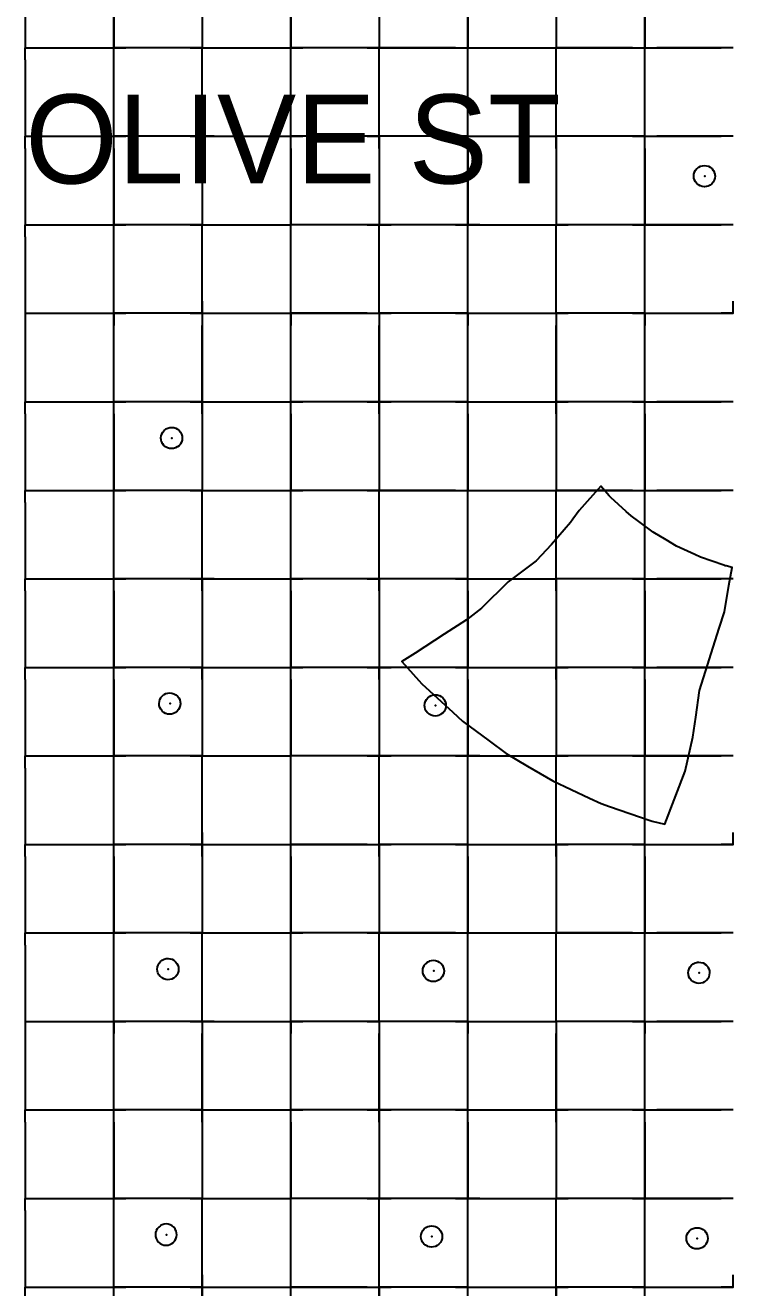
# Model space of a CAD drawing. Header units: metres. Extents: x 0 to 438, y -24 to 612.
# Drawn here: x 0 to 72, y 188.9 to 317.3 of the extents above; entities that cross this region are included whole.
import ezdxf

# ---------------------------------------------------------------- set-up
doc = ezdxf.new("R2010")
doc.units = ezdxf.units.M
for name, color, linetype in [('LAYER_01_CUT', 7, 'Continuous'), ('LAYER_04_GRID', 7, 'Continuous'), ('LAYER_05_LABELS', 7, 'Continuous')]:
    doc.layers.add(name, color=color, linetype=linetype)

msp = doc.modelspace()

# ---------------------------------------------------------------- linework, layer by layer
at = {"layer": 'LAYER_01_CUT'}
for points in [[(18, 334.23), (18, 333), (18, 325.23), (18, 324), (18, 316.23), (18, 315), (19.23, 315), (27, 315), (27, 316.23), (27, 324), (27, 325.23), (27, 333), (27, 334.23)], [(36, 325.23), (36, 324), (36, 316.23), (36, 315), (37.23, 315), (45, 315), (45, 316.23), (45, 324), (45, 325.23), (45, 333), (45, 334.23)], [(54, 325.23), (54, 324), (54, 316.23), (54, 315), (55.23, 315), (63, 315), (63, 316.23), (63, 324), (63, 325.23), (63, 333), (63, 334.23)], [(9, 181.23), (9, 189), (9, 190.23), (9, 198), (9, 199.23), (9, 207), (9, 208.23), (9, 216), (9, 217.23), (9, 225), (9, 226.23), (9, 234), (9, 235.23), (9, 243), (9, 244.23), (9, 252), (9, 253.23), (9, 261), (9, 262.23), (9, 270), (9, 271.23), (9, 279), (9, 280.23), (9, 288), (9, 289.23), (9, 297), (9, 298.23), (9, 306), (9, 307.23), (9, 315), (9, 316.23), (9, 324)], [(0, 322.77), (0, 315), (1.23, 315)], [(9, 322.77), (9, 315)], [(18, 322.77), (18, 315)], [(27, 322.77), (27, 315)], [(36, 322.77), (36, 315)], [(45, 322.77), (45, 315)], [(54, 322.77), (54, 315)], [(63, 322.77), (63, 315)], [(0, 313.77), (0, 315)], [(0, 315), (7.77, 315)], [(1.23, 315), (9, 315)], [(7.77, 315), (9, 315)], [(16.77, 315), (9, 315)], [(9, 313.77), (9, 315)], [(9, 315), (10.23, 315)], [(18, 315), (10.23, 315)], [(16.77, 315), (18, 315)], [(18, 307.23), (18, 315)], [(18, 313.77), (18, 315)], [(18, 315), (25.77, 315)], [(25.77, 315), (27, 315)], [(34.77, 315), (27, 315)], [(27, 307.23), (27, 315)], [(27, 313.77), (27, 315)], [(27, 315), (28.23, 315)], [(36, 315), (28.23, 315)], [(34.77, 315), (36, 315)], [(43.77, 315), (36, 315)], [(36, 307.23), (36, 315)], [(36, 313.77), (36, 315)], [(43.77, 315), (45, 315)], [(45, 307.23), (45, 315)], [(45, 313.77), (45, 315)], [(45, 315), (46.23, 315)], [(45, 315), (52.77, 315)], [(46.23, 315), (54, 315)], [(52.77, 315), (54, 315)], [(61.77, 315), (54, 315)], [(54, 307.23), (54, 315)], [(54, 313.77), (54, 315)], [(61.77, 315), (63, 315)], [(63, 307.23), (63, 315)], [(63, 313.77), (63, 315)], [(63, 315), (64.23, 315)], [(63, 315), (70.77, 315)], [(72, 315), (64.23, 315)], [(72, 315), (70.77, 315)], [(0, 313.77), (0, 306), (1.23, 306)], [(9, 306), (9, 313.77)], [(18, 306), (18, 313.77)], [(27, 306), (27, 313.77)], [(36, 306), (36, 313.77)], [(45, 306), (45, 313.77)], [(54, 306), (54, 313.77)], [(63, 306), (63, 313.77)], [(19.23, 306), (18, 306), (18, 307.23)], [(28.23, 297), (27, 297), (27, 298.23), (27, 306), (27, 307.23)], [(37.23, 306), (36, 306), (36, 307.23)], [(46.23, 297), (45, 297), (45, 298.23), (45, 306), (45, 307.23)], [(55.23, 306), (54, 306), (54, 307.23)], [(64.23, 297), (63, 297), (63, 298.23), (63, 306), (63, 307.23)], [(0, 304.77), (0, 306)], [(0, 306), (7.77, 306)], [(1.23, 306), (9, 306)], [(7.77, 306), (9, 306)], [(16.77, 306), (9, 306)], [(9, 304.77), (9, 306)], [(9, 306), (10.23, 306)], [(18, 306), (10.23, 306)], [(16.77, 306), (18, 306)], [(18, 304.77), (18, 306)], [(18, 306), (18, 298.23)], [(18, 306), (25.77, 306)], [(19.23, 306), (27, 306)], [(25.77, 306), (27, 306)], [(34.77, 306), (27, 306)], [(27, 304.77), (27, 306)], [(27, 306), (28.23, 306)], [(36, 306), (28.23, 306)], [(34.77, 306), (36, 306)], [(43.77, 306), (36, 306)], [(36, 304.77), (36, 306)], [(36, 306), (36, 298.23)], [(45, 306), (37.23, 306)], [(43.77, 306), (45, 306)], [(45, 304.77), (45, 306)], [(45, 306), (46.23, 306)], [(45, 306), (52.77, 306)], [(46.23, 306), (54, 306)], [(52.77, 306), (54, 306)], [(61.77, 306), (54, 306)], [(54, 304.77), (54, 306)], [(54, 306), (54, 298.23)], [(63, 306), (55.23, 306)], [(61.77, 306), (63, 306)], [(63, 304.77), (63, 306)], [(63, 306), (64.23, 306)], [(63, 306), (70.77, 306)], [(72, 306), (64.23, 306)], [(72, 306), (70.77, 306)], [(0, 304.77), (0, 297), (1.23, 297)], [(9, 304.77), (9, 297)], [(18, 304.77), (18, 297)], [(27, 304.77), (27, 297)], [(36, 304.77), (36, 297)], [(45, 304.77), (45, 297)], [(54, 304.77), (54, 297)], [(63, 304.77), (63, 297)], [(69.99, 302.53), (70.08, 302.34), (70.08, 302.33), (70.13, 302.14), (70.14, 302.13), (70.15, 301.95), (70.15, 301.94), (70.13, 301.74), (70.13, 301.73), (70.07, 301.54), (70.07, 301.53), (69.97, 301.34), (69.96, 301.34), (69.83, 301.17), (69.82, 301.17), (69.66, 301.04), (69.65, 301.03), (69.46, 300.94), (69.46, 300.94), (69.27, 300.88), (69.26, 300.88), (69.07, 300.86), (69.06, 300.86), (68.86, 300.88), (68.86, 300.89), (68.66, 300.95), (68.65, 300.95), (68.47, 301.05), (68.46, 301.05), (68.3, 301.19), (68.29, 301.19), (68.16, 301.36), (68.15, 301.37), (68.06, 301.55), (68.06, 301.56), (68.01, 301.75), (68, 301.76), (67.99, 301.95), (67.99, 301.95), (68.01, 302.15), (68.01, 302.16), (68.07, 302.36), (68.07, 302.37), (68.17, 302.55), (68.18, 302.56), (68.31, 302.72), (68.32, 302.73), (68.48, 302.86), (68.49, 302.86), (68.68, 302.96), (68.68, 302.96), (68.87, 303.01), (68.88, 303.01), (69.07, 303.03), (69.08, 303.03), (69.28, 303.01), (69.28, 303.01), (69.48, 302.95), (69.49, 302.95), (69.67, 302.85), (69.68, 302.84), (69.84, 302.71), (69.85, 302.7), (69.98, 302.53), (69.99, 302.53)], [(18, 298.23), (18, 297), (19.23, 297)], [(36, 298.23), (36, 297), (37.23, 297)], [(54, 298.23), (54, 297), (55.23, 297)], [(0, 295.77), (0, 297)], [(0, 297), (7.77, 297)], [(1.23, 297), (9, 297)], [(7.77, 297), (9, 297)], [(16.77, 297), (9, 297)], [(9, 295.77), (9, 297)], [(9, 297), (10.23, 297)], [(18, 297), (10.23, 297)], [(16.77, 297), (18, 297)], [(18, 289.23), (18, 297)], [(18, 295.77), (18, 297)], [(18, 297), (25.77, 297)], [(19.23, 297), (27, 297)], [(25.77, 297), (27, 297)], [(34.77, 297), (27, 297)], [(27, 289.23), (27, 297)], [(27, 295.77), (27, 297)], [(36, 297), (28.23, 297)], [(34.77, 297), (36, 297)], [(43.77, 297), (36, 297)], [(36, 289.23), (36, 297)], [(36, 295.77), (36, 297)], [(45, 297), (37.23, 297)], [(43.77, 297), (45, 297)], [(45, 289.23), (45, 297)], [(45, 295.77), (45, 297)], [(45, 297), (52.77, 297)], [(46.23, 297), (54, 297)], [(52.77, 297), (54, 297)], [(61.77, 297), (54, 297)], [(54, 289.23), (54, 297)], [(54, 295.77), (54, 297)], [(63, 297), (55.23, 297)], [(61.77, 297), (63, 297)], [(63, 289.23), (63, 297)], [(63, 295.77), (63, 297)], [(63, 297), (70.77, 297)], [(72, 297), (64.23, 297)], [(72, 297), (70.77, 297)], [(0, 295.77), (0, 288), (0, 286.77), (0, 279), (1.23, 279)], [(9, 288), (9, 295.77)], [(18, 288), (18, 295.77)], [(27, 288), (27, 295.77)], [(36, 288), (36, 295.77)], [(45, 288), (45, 295.77)], [(54, 288), (54, 295.77)], [(63, 288), (63, 295.77)], [(18, 289.23), (18, 288), (18, 280.23), (18, 279), (18, 271.23), (18, 270), (19.23, 270), (27, 270), (27, 271.23), (27, 279), (27, 280.23), (27, 288), (27, 289.23)], [(28.23, 288), (36, 288), (36, 289.23)], [(36, 280.23), (36, 279), (36, 271.23), (36, 270), (37.23, 270), (45, 270), (45, 271.23), (45, 279), (45, 280.23), (45, 288), (45, 289.23)], [(46.23, 288), (54, 288), (54, 289.23)], [(54, 280.23), (54, 279), (54, 271.23), (54, 270), (55.23, 270), (63, 270), (63, 271.23), (63, 279), (63, 280.23), (63, 288), (63, 289.23)], [(64.23, 288), (72, 288), (72, 289.23)], [(0, 288), (1.23, 288)], [(0, 288), (7.77, 288)], [(1.23, 288), (9, 288)], [(7.77, 288), (9, 288)], [(16.77, 288), (9, 288)], [(9, 288), (9, 286.77)], [(9, 288), (10.23, 288)], [(18, 288), (10.23, 288)], [(16.77, 288), (18, 288)], [(18, 288), (18, 286.77)], [(18, 288), (19.23, 288)], [(18, 288), (25.77, 288)], [(19.23, 288), (27, 288)], [(25.77, 288), (27, 288)], [(34.77, 288), (27, 288)], [(27, 288), (27, 286.77)], [(27, 288), (28.23, 288)], [(34.77, 288), (36, 288)], [(43.77, 288), (36, 288)], [(36, 288), (36, 280.23)], [(36, 288), (36, 286.77)], [(36, 288), (37.23, 288)], [(45, 288), (37.23, 288)], [(43.77, 288), (45, 288)], [(45, 288), (45, 286.77)], [(45, 288), (46.23, 288)], [(45, 288), (52.77, 288)], [(52.77, 288), (54, 288)], [(61.77, 288), (54, 288)], [(54, 288), (54, 280.23)], [(54, 288), (54, 286.77)], [(54, 288), (55.23, 288)], [(63, 288), (55.23, 288)], [(61.77, 288), (63, 288)], [(63, 288), (63, 286.77)], [(63, 288), (64.23, 288)], [(63, 288), (70.77, 288)], [(72, 288), (70.77, 288)], [(9, 279), (9, 286.77)], [(18, 279), (18, 286.77)], [(27, 279), (27, 286.77)], [(36, 279), (36, 286.77)], [(45, 279), (45, 286.77)], [(54, 279), (54, 286.77)], [(63, 279), (63, 286.77)], [(0, 277.77), (0, 279)], [(0, 279), (7.77, 279)], [(1.23, 279), (9, 279)], [(7.77, 279), (9, 279)], [(16.77, 279), (9, 279)], [(9, 277.77), (9, 279)], [(9, 279), (10.23, 279)], [(18, 279), (10.23, 279)], [(16.77, 279), (18, 279)], [(18, 277.77), (18, 279)], [(18, 279), (19.23, 279)], [(18, 279), (25.77, 279)], [(19.23, 279), (27, 279)], [(25.77, 279), (27, 279)], [(34.77, 279), (27, 279)], [(27, 277.77), (27, 279)], [(27, 279), (28.23, 279)], [(36, 279), (28.23, 279)], [(34.77, 279), (36, 279)], [(43.77, 279), (36, 279)], [(36, 277.77), (36, 279)], [(36, 279), (37.23, 279)], [(45, 279), (37.23, 279)], [(43.77, 279), (45, 279)], [(45, 277.77), (45, 279)], [(45, 279), (46.23, 279)], [(45, 279), (52.77, 279)], [(46.23, 279), (54, 279)], [(52.77, 279), (54, 279)], [(61.77, 279), (54, 279)], [(54, 277.77), (54, 279)], [(54, 279), (55.23, 279)], [(63, 279), (55.23, 279)], [(61.77, 279), (63, 279)], [(63, 277.77), (63, 279)], [(63, 279), (64.23, 279)], [(63, 279), (70.77, 279)], [(72, 279), (64.23, 279)], [(72, 279), (70.77, 279)], [(0, 277.77), (0, 270), (1.23, 270)], [(9, 277.77), (9, 270)], [(18, 277.77), (18, 270)], [(27, 277.77), (27, 270)], [(36, 277.77), (36, 270)], [(45, 277.77), (45, 270)], [(54, 277.77), (54, 270)], [(63, 277.77), (63, 270)], [(15.8, 275.9), (15.89, 275.72), (15.9, 275.71), (15.95, 275.52), (15.95, 275.51), (15.97, 275.32), (15.97, 275.31), (15.95, 275.11), (15.95, 275.11), (15.89, 274.91), (15.88, 274.9), (15.78, 274.72), (15.78, 274.71), (15.64, 274.55), (15.64, 274.54), (15.47, 274.41), (15.46, 274.41), (15.28, 274.31), (15.27, 274.31), (15.08, 274.26), (15.07, 274.25), (14.89, 274.24), (14.88, 274.24), (14.68, 274.26), (14.67, 274.26), (14.47, 274.32), (14.47, 274.32), (14.28, 274.42), (14.27, 274.43), (14.11, 274.56), (14.11, 274.57), (13.98, 274.73), (13.97, 274.74), (13.88, 274.93), (13.87, 274.93), (13.82, 275.13), (13.82, 275.13), (13.8, 275.32), (13.8, 275.33), (13.82, 275.53), (13.82, 275.54), (13.88, 275.73), (13.89, 275.74), (13.99, 275.92), (13.99, 275.93), (14.13, 276.09), (14.13, 276.1), (14.3, 276.23), (14.31, 276.24), (14.49, 276.33), (14.5, 276.33), (14.69, 276.39), (14.7, 276.39), (14.88, 276.4), (14.89, 276.4), (15.09, 276.38), (15.1, 276.38), (15.3, 276.32), (15.3, 276.32), (15.49, 276.22), (15.5, 276.22), (15.66, 276.08), (15.66, 276.07), (15.79, 275.91), (15.8, 275.9)], [(0, 268.77), (0, 270)], [(0, 270), (7.77, 270)], [(1.23, 270), (9, 270)], [(7.77, 270), (9, 270)], [(16.77, 270), (9, 270)], [(9, 268.77), (9, 270)], [(9, 270), (10.23, 270)], [(18, 270), (10.23, 270)], [(16.77, 270), (18, 270)], [(18, 262.23), (18, 270)], [(18, 268.77), (18, 270)], [(18, 270), (25.77, 270)], [(25.77, 270), (27, 270)], [(34.77, 270), (27, 270)], [(27, 262.23), (27, 270)], [(27, 268.77), (27, 270)], [(27, 270), (28.23, 270)], [(36, 270), (28.23, 270)], [(34.77, 270), (36, 270)], [(43.77, 270), (36, 270)], [(36, 262.23), (36, 270)], [(36, 268.77), (36, 270)], [(47.17, 244.54), (48.92, 243.25), (51.09, 241.96), (53.65, 240.45), (57.4, 238.71), (58.56, 238.17), (59.42, 237.87), (63.57, 236.43), (63.75, 236.38), (65.04, 236.07), (67.12, 241.45), (67.88, 244.9), (68.21, 246.93), (68.58, 249.66), (70.57, 255.99), (71.1, 257.65), (71.55, 260.32), (71.91, 262.16), (71.27, 262.31), (71.17, 262.34), (71.05, 262.38), (68.67, 263.21), (68.09, 263.48), (66.22, 264.34), (65.18, 264.96), (63.85, 265.74), (62.39, 266.83), (61.62, 267.4), (61.13, 267.85), (59.56, 269.28), (59.4, 269.46), (58.54, 270.42), (56.35, 267.96), (55.69, 267.07), (55.44, 266.74), (53.53, 264.49), (51.97, 262.83), (49.11, 260.7), (46.39, 258.02), (44.88, 256.85), (42.62, 255.37), (39.67, 253.44), (38.3, 252.61), (40.02, 250.67), (40.34, 250.32), (43.47, 247.45), (44.46, 246.55), (47.17, 244.54)], [(43.77, 270), (45, 270)], [(45, 262.23), (45, 270)], [(45, 268.77), (45, 270)], [(45, 270), (46.23, 270)], [(45, 270), (52.77, 270)], [(46.23, 270), (54, 270)], [(52.77, 270), (54, 270)], [(61.77, 270), (54, 270)], [(54, 262.23), (54, 270)], [(54, 268.77), (54, 270)], [(61.77, 270), (63, 270)], [(63, 262.23), (63, 270)], [(63, 268.77), (63, 270)], [(63, 270), (64.23, 270)], [(63, 270), (70.77, 270)], [(72, 270), (64.23, 270)], [(72, 270), (70.77, 270)], [(0, 268.77), (0, 261), (1.23, 261)], [(9, 261), (9, 268.77)], [(18, 261), (18, 268.77)], [(27, 261), (27, 268.77)], [(36, 261), (36, 268.77)], [(45, 261), (45, 268.77)], [(54, 261), (54, 268.77)], [(63, 261), (63, 268.77)], [(19.23, 261), (18, 261), (18, 262.23)], [(28.23, 243), (27, 243), (27, 244.23), (27, 252), (27, 253.23), (27, 261), (27, 262.23)], [(37.23, 261), (36, 261), (36, 262.23)], [(46.23, 243), (45, 243), (45, 244.23), (45, 252), (45, 253.23), (45, 261), (45, 262.23)], [(55.23, 261), (54, 261), (54, 262.23)], [(64.23, 243), (63, 243), (63, 244.23), (63, 252), (63, 253.23), (63, 261), (63, 262.23)], [(0, 259.77), (0, 261)], [(0, 261), (7.77, 261)], [(1.23, 261), (9, 261)], [(7.77, 261), (9, 261)], [(16.77, 261), (9, 261)], [(9, 259.77), (9, 261)], [(9, 261), (10.23, 261)], [(18, 261), (10.23, 261)], [(16.77, 261), (18, 261)], [(18, 259.77), (18, 261)], [(18, 261), (18, 253.23)], [(18, 261), (25.77, 261)], [(19.23, 261), (27, 261)], [(25.77, 261), (27, 261)], [(34.77, 261), (27, 261)], [(27, 259.77), (27, 261)], [(27, 261), (28.23, 261)], [(36, 261), (28.23, 261)], [(34.77, 261), (36, 261)], [(43.77, 261), (36, 261)], [(36, 259.77), (36, 261)], [(36, 261), (36, 253.23)], [(45, 261), (37.23, 261)], [(43.77, 261), (45, 261)], [(45, 259.77), (45, 261)], [(45, 261), (46.23, 261)], [(45, 261), (52.77, 261)], [(46.23, 261), (54, 261)], [(52.77, 261), (54, 261)], [(61.77, 261), (54, 261)], [(54, 259.77), (54, 261)], [(54, 261), (54, 253.23)], [(63, 261), (55.23, 261)], [(61.77, 261), (63, 261)], [(63, 259.77), (63, 261)], [(63, 261), (64.23, 261)], [(63, 261), (70.77, 261)], [(72, 261), (64.23, 261)], [(72, 261), (70.77, 261)], [(0, 259.77), (0, 252), (1.23, 252)], [(9, 259.77), (9, 252)], [(18, 259.77), (18, 252)], [(27, 259.77), (27, 252)], [(36, 259.77), (36, 252)], [(45, 259.77), (45, 252)], [(54, 259.77), (54, 252)], [(63, 259.77), (63, 252)], [(18, 253.23), (18, 252), (18, 244.23), (18, 243), (19.23, 243)], [(36, 253.23), (36, 252), (36, 244.23), (36, 243), (37.23, 243)], [(54, 253.23), (54, 252), (54, 244.23), (54, 243), (55.23, 243)], [(0, 250.77), (0, 252)], [(0, 252), (7.77, 252)], [(1.23, 252), (9, 252)], [(7.77, 252), (9, 252)], [(16.77, 252), (9, 252)], [(9, 250.77), (9, 252)], [(9, 252), (10.23, 252)], [(18, 252), (10.23, 252)], [(16.77, 252), (18, 252)], [(18, 250.77), (18, 252)], [(18, 252), (19.23, 252)], [(18, 252), (25.77, 252)], [(19.23, 252), (27, 252)], [(25.77, 252), (27, 252)], [(34.77, 252), (27, 252)], [(27, 250.77), (27, 252)], [(27, 252), (28.23, 252)], [(36, 252), (28.23, 252)], [(34.77, 252), (36, 252)], [(43.77, 252), (36, 252)], [(36, 250.77), (36, 252)], [(36, 252), (37.23, 252)], [(45, 252), (37.23, 252)], [(43.77, 252), (45, 252)], [(45, 250.77), (45, 252)], [(45, 252), (46.23, 252)], [(45, 252), (52.77, 252)], [(46.23, 252), (54, 252)], [(52.77, 252), (54, 252)], [(61.77, 252), (54, 252)], [(54, 250.77), (54, 252)], [(54, 252), (55.23, 252)], [(63, 252), (55.23, 252)], [(61.77, 252), (63, 252)], [(63, 250.77), (63, 252)], [(63, 252), (64.23, 252)], [(63, 252), (70.77, 252)], [(72, 252), (64.23, 252)], [(72, 252), (70.77, 252)], [(0, 250.77), (0, 243), (1.23, 243)], [(9, 250.77), (9, 243)], [(18, 250.77), (18, 243)], [(27, 250.77), (27, 243)], [(36, 250.77), (36, 243)], [(45, 250.77), (45, 243)], [(54, 250.77), (54, 243)], [(63, 250.77), (63, 243)], [(13.92, 247.57), (13.79, 247.74), (13.78, 247.74), (13.69, 247.93), (13.69, 247.93), (13.63, 248.13), (13.63, 248.13), (13.62, 248.32), (13.61, 248.33), (13.64, 248.53), (13.64, 248.54), (13.7, 248.73), (13.7, 248.74), (13.8, 248.92), (13.8, 248.93), (13.94, 249.09), (13.95, 249.1), (14.11, 249.23), (14.12, 249.24), (14.3, 249.33), (14.31, 249.33), (14.5, 249.39), (14.51, 249.39), (14.7, 249.4), (14.71, 249.4), (14.9, 249.38), (14.91, 249.38), (15.11, 249.32), (15.12, 249.32), (15.3, 249.22), (15.31, 249.22), (15.47, 249.08), (15.48, 249.07), (15.61, 248.91), (15.61, 248.9), (15.71, 248.72), (15.71, 248.71), (15.76, 248.52), (15.77, 248.51), (15.78, 248.32), (15.78, 248.31), (15.76, 248.12), (15.76, 248.11), (15.7, 247.91), (15.7, 247.9), (15.6, 247.72), (15.59, 247.71), (15.46, 247.55), (15.45, 247.54), (15.28, 247.41), (15.28, 247.41), (15.09, 247.31), (15.08, 247.31), (14.89, 247.26), (14.89, 247.25), (14.7, 247.24), (14.69, 247.24), (14.49, 247.26), (14.48, 247.26), (14.29, 247.32), (14.28, 247.32), (14.1, 247.42), (14.09, 247.43), (13.93, 247.56), (13.92, 247.57)], [(40.8, 248.74), (40.8, 248.75), (40.94, 248.91), (40.95, 248.91), (41.11, 249.04), (41.12, 249.05), (41.3, 249.14), (41.31, 249.15), (41.5, 249.2), (41.51, 249.2), (41.7, 249.22), (41.71, 249.22), (41.9, 249.2), (41.91, 249.2), (42.11, 249.14), (42.12, 249.13), (42.3, 249.03), (42.31, 249.03), (42.47, 248.89), (42.48, 248.89), (42.61, 248.72), (42.61, 248.71), (42.71, 248.53), (42.71, 248.52), (42.76, 248.33), (42.76, 248.32), (42.78, 248.14), (42.78, 248.13), (42.76, 247.93), (42.76, 247.92), (42.7, 247.72), (42.7, 247.72), (42.6, 247.53), (42.59, 247.52), (42.46, 247.36), (42.45, 247.36), (42.28, 247.23), (42.28, 247.22), (42.09, 247.13), (42.08, 247.12), (41.89, 247.07), (41.88, 247.07), (41.7, 247.05), (41.69, 247.05), (41.49, 247.07), (41.48, 247.07), (41.29, 247.13), (41.28, 247.14), (41.09, 247.24), (41.09, 247.24), (40.93, 247.38), (40.92, 247.38), (40.79, 247.55), (40.78, 247.56), (40.69, 247.74), (40.69, 247.75), (40.63, 247.94), (40.63, 247.95), (40.62, 248.13), (40.61, 248.14), (40.63, 248.34), (40.64, 248.35), (40.7, 248.55), (40.7, 248.55), (40.8, 248.74)], [(0, 241.77), (0, 243)], [(0, 243), (7.77, 243)], [(1.23, 243), (9, 243)], [(7.77, 243), (9, 243)], [(16.77, 243), (9, 243)], [(9, 241.77), (9, 243)], [(9, 243), (10.23, 243)], [(18, 243), (10.23, 243)], [(16.77, 243), (18, 243)], [(18, 235.23), (18, 243)], [(18, 241.77), (18, 243)], [(18, 243), (25.77, 243)], [(19.23, 243), (27, 243)], [(25.77, 243), (27, 243)], [(34.77, 243), (27, 243)], [(27, 235.23), (27, 243)], [(27, 241.77), (27, 243)], [(36, 243), (28.23, 243)], [(34.77, 243), (36, 243)], [(43.77, 243), (36, 243)], [(36, 235.23), (36, 243)], [(36, 241.77), (36, 243)], [(45, 243), (37.23, 243)], [(43.77, 243), (45, 243)], [(45, 235.23), (45, 243)], [(45, 241.77), (45, 243)], [(45, 243), (52.77, 243)], [(46.23, 243), (54, 243)], [(52.77, 243), (54, 243)], [(61.77, 243), (54, 243)], [(54, 235.23), (54, 243)], [(54, 241.77), (54, 243)], [(63, 243), (55.23, 243)], [(61.77, 243), (63, 243)], [(63, 235.23), (63, 243)], [(63, 241.77), (63, 243)], [(63, 243), (70.77, 243)], [(72, 243), (64.23, 243)], [(72, 243), (70.77, 243)], [(0, 241.77), (0, 234), (1.23, 234)], [(9, 234), (9, 241.77)], [(18, 234), (18, 241.77)], [(27, 234), (27, 241.77)], [(36, 234), (36, 241.77)], [(45, 234), (45, 241.77)], [(54, 234), (54, 241.77)], [(63, 234), (63, 241.77)], [(18, 235.23), (18, 234), (18, 226.23), (18, 225), (19.23, 225), (27, 225), (27, 226.23), (27, 234), (27, 235.23)], [(28.23, 234), (36, 234), (36, 235.23)], [(36, 226.23), (36, 225), (37.23, 225), (45, 225), (45, 226.23), (45, 234), (45, 235.23)], [(46.23, 234), (54, 234), (54, 235.23)], [(54, 226.23), (54, 225), (55.23, 225), (63, 225), (63, 226.23), (63, 234), (63, 235.23)], [(64.23, 234), (72, 234), (72, 235.23)], [(0, 232.77), (0, 234)], [(0, 234), (7.77, 234)], [(1.23, 234), (9, 234)], [(7.77, 234), (9, 234)], [(16.77, 234), (9, 234)], [(9, 232.77), (9, 234)], [(9, 234), (10.23, 234)], [(18, 234), (10.23, 234)], [(16.77, 234), (18, 234)], [(18, 232.77), (18, 234)], [(18, 234), (19.23, 234)], [(18, 234), (25.77, 234)], [(19.23, 234), (27, 234)], [(25.77, 234), (27, 234)], [(34.77, 234), (27, 234)], [(27, 232.77), (27, 234)], [(27, 234), (28.23, 234)], [(34.77, 234), (36, 234)], [(43.77, 234), (36, 234)], [(36, 232.77), (36, 234)], [(36, 234), (36, 226.23)], [(36, 234), (37.23, 234)], [(45, 234), (37.23, 234)], [(43.77, 234), (45, 234)], [(45, 232.77), (45, 234)], [(45, 234), (46.23, 234)], [(45, 234), (52.77, 234)], [(52.77, 234), (54, 234)], [(61.77, 234), (54, 234)], [(54, 232.77), (54, 234)], [(54, 234), (54, 226.23)], [(54, 234), (55.23, 234)], [(63, 234), (55.23, 234)], [(61.77, 234), (63, 234)], [(63, 232.77), (63, 234)], [(63, 234), (64.23, 234)], [(63, 234), (70.77, 234)], [(72, 234), (70.77, 234)], [(0, 232.77), (0, 225), (1.23, 225)], [(9, 232.77), (9, 225)], [(18, 232.77), (18, 225)], [(27, 232.77), (27, 225)], [(36, 232.77), (36, 225)], [(45, 232.77), (45, 225)], [(54, 232.77), (54, 225)], [(63, 232.77), (63, 225)], [(0, 223.77), (0, 225)], [(0, 225), (7.77, 225)], [(1.23, 225), (9, 225)], [(7.77, 225), (9, 225)], [(16.77, 225), (9, 225)], [(9, 223.77), (9, 225)], [(9, 225), (10.23, 225)], [(18, 225), (10.23, 225)], [(16.77, 225), (18, 225)], [(18, 217.23), (18, 225)], [(18, 223.77), (18, 225)], [(18, 225), (25.77, 225)], [(25.77, 225), (27, 225)], [(34.77, 225), (27, 225)], [(27, 217.23), (27, 225)], [(27, 223.77), (27, 225)], [(27, 225), (28.23, 225)], [(36, 225), (28.23, 225)], [(34.77, 225), (36, 225)], [(43.77, 225), (36, 225)], [(36, 217.23), (36, 225)], [(36, 223.77), (36, 225)], [(43.77, 225), (45, 225)], [(45, 217.23), (45, 225)], [(45, 223.77), (45, 225)], [(45, 225), (46.23, 225)], [(45, 225), (52.77, 225)], [(46.23, 225), (54, 225)], [(52.77, 225), (54, 225)], [(61.77, 225), (54, 225)], [(54, 217.23), (54, 225)], [(54, 223.77), (54, 225)], [(61.77, 225), (63, 225)], [(63, 217.23), (63, 225)], [(63, 223.77), (63, 225)], [(63, 225), (64.23, 225)], [(63, 225), (70.77, 225)], [(72, 225), (64.23, 225)], [(72, 225), (70.77, 225)], [(0, 223.77), (0, 216), (0, 214.77), (0, 207), (1.23, 207)], [(9, 216), (9, 223.77)], [(18, 216), (18, 223.77)], [(27, 216), (27, 223.77)], [(36, 216), (36, 223.77)], [(45, 216), (45, 223.77)], [(54, 216), (54, 223.77)], [(63, 216), (63, 223.77)], [(15.09, 220.41), (14.91, 220.31), (14.9, 220.31), (14.71, 220.26), (14.7, 220.26), (14.51, 220.24), (14.5, 220.24), (14.31, 220.26), (14.3, 220.26), (14.1, 220.32), (14.09, 220.32), (13.91, 220.42), (13.9, 220.43), (13.74, 220.56), (13.73, 220.57), (13.6, 220.74), (13.6, 220.74), (13.5, 220.93), (13.5, 220.94), (13.45, 221.13), (13.44, 221.13), (13.43, 221.32), (13.43, 221.33), (13.45, 221.53), (13.45, 221.54), (13.51, 221.73), (13.51, 221.74), (13.61, 221.93), (13.62, 221.93), (13.75, 222.09), (13.76, 222.1), (13.93, 222.23), (13.93, 222.24), (14.12, 222.33), (14.12, 222.33), (14.32, 222.39), (14.32, 222.39), (14.51, 222.4), (14.52, 222.41), (14.72, 222.38), (14.73, 222.38), (14.92, 222.32), (14.93, 222.32), (15.11, 222.22), (15.12, 222.22), (15.28, 222.08), (15.29, 222.07), (15.42, 221.91), (15.43, 221.9), (15.52, 221.72), (15.52, 221.71), (15.58, 221.52), (15.58, 221.51), (15.59, 221.32), (15.59, 221.31), (15.57, 221.12), (15.57, 221.11), (15.51, 220.91), (15.51, 220.9), (15.41, 220.72), (15.41, 220.71), (15.27, 220.55), (15.26, 220.54), (15.1, 220.41), (15.09, 220.41)], [(40.73, 220.38), (40.6, 220.55), (40.6, 220.56), (40.5, 220.74), (40.5, 220.75), (40.45, 220.94), (40.44, 220.95), (40.43, 221.14), (40.43, 221.14), (40.45, 221.34), (40.45, 221.35), (40.51, 221.55), (40.51, 221.55), (40.61, 221.74), (40.62, 221.75), (40.75, 221.91), (40.76, 221.91), (40.92, 222.05), (40.93, 222.05), (41.12, 222.14), (41.12, 222.15), (41.32, 222.2), (41.32, 222.2), (41.51, 222.22), (41.52, 222.22), (41.72, 222.2), (41.73, 222.2), (41.92, 222.14), (41.93, 222.13), (42.11, 222.03), (42.12, 222.03), (42.28, 221.89), (42.29, 221.89), (42.42, 221.72), (42.43, 221.72), (42.52, 221.53), (42.52, 221.52), (42.58, 221.33), (42.58, 221.32), (42.59, 221.14), (42.59, 221.13), (42.57, 220.93), (42.57, 220.92), (42.51, 220.73), (42.51, 220.72), (42.41, 220.53), (42.41, 220.53), (42.27, 220.36), (42.26, 220.36), (42.1, 220.23), (42.09, 220.22), (41.91, 220.13), (41.9, 220.12), (41.71, 220.07), (41.7, 220.07), (41.51, 220.05), (41.5, 220.05), (41.31, 220.07), (41.3, 220.07), (41.1, 220.13), (41.09, 220.14), (40.91, 220.24), (40.9, 220.24), (40.74, 220.38), (40.73, 220.38)], [(69.59, 220.94), (69.57, 220.74), (69.57, 220.73), (69.51, 220.54), (69.51, 220.53), (69.41, 220.35), (69.41, 220.34), (69.27, 220.18), (69.26, 220.17), (69.1, 220.04), (69.09, 220.03), (68.9, 219.94), (68.9, 219.94), (68.71, 219.88), (68.7, 219.88), (68.51, 219.87), (68.5, 219.87), (68.3, 219.89), (68.3, 219.89), (68.1, 219.95), (68.09, 219.95), (67.91, 220.05), (67.9, 220.05), (67.74, 220.19), (67.73, 220.2), (67.6, 220.36), (67.6, 220.37), (67.5, 220.55), (67.5, 220.56), (67.45, 220.75), (67.44, 220.76), (67.43, 220.95), (67.43, 220.96), (67.45, 221.16), (67.45, 221.16), (67.51, 221.36), (67.51, 221.37), (67.61, 221.55), (67.62, 221.56), (67.75, 221.72), (67.76, 221.73), (67.92, 221.86), (67.93, 221.86), (68.12, 221.96), (68.12, 221.96), (68.32, 222.01), (68.32, 222.02), (68.51, 222.03), (68.52, 222.03), (68.72, 222.01), (68.72, 222.01), (68.92, 221.95), (68.93, 221.95), (69.11, 221.85), (69.12, 221.84), (69.28, 221.71), (69.29, 221.7), (69.42, 221.54), (69.43, 221.53), (69.52, 221.34), (69.52, 221.34), (69.58, 221.14), (69.58, 221.14), (69.59, 220.95), (69.59, 220.94)], [(19.23, 216), (18, 216), (18, 217.23)], [(28.23, 198), (27, 198), (27, 199.23), (27, 207), (27, 208.23), (27, 216), (27, 217.23)], [(37.23, 216), (36, 216), (36, 217.23)], [(46.23, 198), (45, 198), (45, 199.23), (45, 207), (45, 208.23), (45, 216), (45, 217.23)], [(55.23, 216), (54, 216), (54, 217.23)], [(64.23, 198), (63, 198), (63, 199.23), (63, 207), (63, 208.23), (63, 216), (63, 217.23)], [(0, 216), (1.23, 216)], [(0, 216), (7.77, 216)], [(1.23, 216), (9, 216)], [(7.77, 216), (9, 216)], [(16.77, 216), (9, 216)], [(9, 216), (9, 214.77)], [(9, 216), (10.23, 216)], [(18, 216), (10.23, 216)], [(16.77, 216), (18, 216)], [(18, 216), (18, 208.23)], [(18, 216), (18, 214.77)], [(18, 216), (25.77, 216)], [(19.23, 216), (27, 216)], [(25.77, 216), (27, 216)], [(34.77, 216), (27, 216)], [(27, 216), (27, 214.77)], [(27, 216), (28.23, 216)], [(36, 216), (28.23, 216)], [(34.77, 216), (36, 216)], [(43.77, 216), (36, 216)], [(36, 216), (36, 208.23)], [(36, 216), (36, 214.77)], [(45, 216), (37.23, 216)], [(43.77, 216), (45, 216)], [(45, 216), (45, 214.77)], [(45, 216), (46.23, 216)], [(45, 216), (52.77, 216)], [(46.23, 216), (54, 216)], [(52.77, 216), (54, 216)], [(61.77, 216), (54, 216)], [(54, 216), (54, 208.23)], [(54, 216), (54, 214.77)], [(63, 216), (55.23, 216)], [(61.77, 216), (63, 216)], [(63, 216), (63, 214.77)], [(63, 216), (64.23, 216)], [(63, 216), (70.77, 216)], [(72, 216), (64.23, 216)], [(72, 216), (70.77, 216)], [(9, 207), (9, 214.77)], [(18, 207), (18, 214.77)], [(27, 207), (27, 214.77)], [(36, 207), (36, 214.77)], [(45, 207), (45, 214.77)], [(54, 207), (54, 214.77)], [(63, 207), (63, 214.77)], [(18, 208.23), (18, 207), (18, 199.23), (18, 198), (19.23, 198)], [(36, 208.23), (36, 207), (36, 199.23), (36, 198), (37.23, 198)], [(54, 208.23), (54, 207), (54, 199.23), (54, 198), (55.23, 198)], [(0, 205.77), (0, 207)], [(0, 207), (7.77, 207)], [(1.23, 207), (9, 207)], [(7.77, 207), (9, 207)], [(16.77, 207), (9, 207)], [(9, 205.77), (9, 207)], [(9, 207), (10.23, 207)], [(18, 207), (10.23, 207)], [(16.77, 207), (18, 207)], [(18, 205.77), (18, 207)], [(18, 207), (19.23, 207)], [(18, 207), (25.77, 207)], [(19.23, 207), (27, 207)], [(25.77, 207), (27, 207)], [(34.77, 207), (27, 207)], [(27, 205.77), (27, 207)], [(27, 207), (28.23, 207)], [(36, 207), (28.23, 207)], [(34.77, 207), (36, 207)], [(43.77, 207), (36, 207)], [(36, 205.77), (36, 207)], [(36, 207), (37.23, 207)], [(45, 207), (37.23, 207)], [(43.77, 207), (45, 207)], [(45, 205.77), (45, 207)], [(45, 207), (46.23, 207)], [(45, 207), (52.77, 207)], [(46.23, 207), (54, 207)], [(52.77, 207), (54, 207)], [(61.77, 207), (54, 207)], [(54, 205.77), (54, 207)], [(54, 207), (55.23, 207)], [(63, 207), (55.23, 207)], [(61.77, 207), (63, 207)], [(63, 205.77), (63, 207)], [(63, 207), (64.23, 207)], [(63, 207), (70.77, 207)], [(72, 207), (64.23, 207)], [(72, 207), (70.77, 207)], [(0, 205.77), (0, 198), (1.23, 198)], [(9, 205.77), (9, 198)], [(18, 205.77), (18, 198)], [(27, 205.77), (27, 198)], [(36, 205.77), (36, 198)], [(45, 205.77), (45, 198)], [(54, 205.77), (54, 198)], [(63, 205.77), (63, 198)], [(0, 196.77), (0, 198)], [(0, 198), (7.77, 198)], [(1.23, 198), (9, 198)], [(7.77, 198), (9, 198)], [(16.77, 198), (9, 198)], [(9, 196.77), (9, 198)], [(9, 198), (10.23, 198)], [(18, 198), (10.23, 198)], [(16.77, 198), (18, 198)], [(18, 190.23), (18, 198)], [(18, 196.77), (18, 198)], [(18, 198), (25.77, 198)], [(19.23, 198), (27, 198)], [(25.77, 198), (27, 198)], [(34.77, 198), (27, 198)], [(27, 190.23), (27, 198)], [(27, 196.77), (27, 198)], [(36, 198), (28.23, 198)], [(34.77, 198), (36, 198)], [(43.77, 198), (36, 198)], [(36, 190.23), (36, 198)], [(36, 196.77), (36, 198)], [(45, 198), (37.23, 198)], [(43.77, 198), (45, 198)], [(45, 190.23), (45, 198)], [(45, 196.77), (45, 198)], [(45, 198), (52.77, 198)], [(46.23, 198), (54, 198)], [(52.77, 198), (54, 198)], [(61.77, 198), (54, 198)], [(54, 190.23), (54, 198)], [(54, 196.77), (54, 198)], [(63, 198), (55.23, 198)], [(61.77, 198), (63, 198)], [(63, 190.23), (63, 198)], [(63, 196.77), (63, 198)], [(63, 198), (70.77, 198)], [(72, 198), (64.23, 198)], [(72, 198), (70.77, 198)], [(0, 196.77), (0, 189), (1.23, 189)], [(9, 189), (9, 196.77)], [(18, 189), (18, 196.77)], [(27, 189), (27, 196.77)], [(36, 189), (36, 196.77)], [(45, 189), (45, 196.77)], [(54, 189), (54, 196.77)], [(63, 189), (63, 196.77)], [(14.51, 193.26), (14.52, 193.26), (14.71, 193.31), (14.72, 193.31), (14.91, 193.41), (14.91, 193.41), (15.08, 193.54), (15.08, 193.55), (15.22, 193.71), (15.22, 193.72), (15.32, 193.9), (15.33, 193.91), (15.39, 194.11), (15.39, 194.12), (15.41, 194.32), (15.41, 194.32), (15.39, 194.51), (15.39, 194.52), (15.34, 194.71), (15.33, 194.72), (15.24, 194.9), (15.24, 194.91), (15.1, 195.08), (15.1, 195.08), (14.94, 195.22), (14.93, 195.22), (14.74, 195.32), (14.74, 195.32), (14.54, 195.38), (14.53, 195.39), (14.33, 195.41), (14.33, 195.41), (14.14, 195.39), (14.13, 195.39), (13.94, 195.33), (13.93, 195.33), (13.75, 195.24), (13.74, 195.23), (13.57, 195.1), (13.57, 195.1), (13.43, 194.93), (13.43, 194.93), (13.33, 194.74), (13.32, 194.73), (13.26, 194.54), (13.26, 194.53), (13.24, 194.33), (13.24, 194.32), (13.26, 194.14), (13.26, 194.13), (13.31, 193.94), (13.32, 193.93), (13.41, 193.74), (13.42, 193.74), (13.55, 193.57), (13.55, 193.56), (13.71, 193.43), (13.72, 193.42), (13.91, 193.32), (13.92, 193.32), (14.11, 193.26), (14.12, 193.26), (14.32, 193.24), (14.33, 193.24), (14.51, 193.26)], [(40.41, 193.55), (40.41, 193.56), (40.32, 193.74), (40.31, 193.75), (40.26, 193.94), (40.26, 193.95), (40.24, 194.14), (40.24, 194.14), (40.26, 194.34), (40.26, 194.35), (40.32, 194.55), (40.33, 194.55), (40.43, 194.74), (40.43, 194.75), (40.57, 194.91), (40.57, 194.92), (40.74, 195.05), (40.74, 195.05), (40.93, 195.14), (40.94, 195.15), (41.13, 195.2), (41.14, 195.2), (41.32, 195.22), (41.33, 195.22), (41.53, 195.2), (41.54, 195.2), (41.73, 195.14), (41.74, 195.14), (41.93, 195.04), (41.94, 195.03), (42.1, 194.89), (42.1, 194.89), (42.23, 194.72), (42.24, 194.72), (42.33, 194.53), (42.34, 194.52), (42.39, 194.33), (42.39, 194.32), (42.41, 194.14), (42.41, 194.13), (42.39, 193.93), (42.39, 193.92), (42.33, 193.73), (42.32, 193.72), (42.22, 193.53), (42.22, 193.53), (42.08, 193.36), (42.08, 193.36), (41.91, 193.23), (41.9, 193.22), (41.72, 193.13), (41.71, 193.12), (41.52, 193.07), (41.51, 193.07), (41.32, 193.05), (41.32, 193.05), (41.12, 193.07), (41.11, 193.07), (40.91, 193.13), (40.91, 193.14), (40.72, 193.24), (40.71, 193.24), (40.55, 193.38), (40.55, 193.38), (40.41, 193.55)], [(69.1, 194.71), (69.1, 194.7), (69.23, 194.54), (69.24, 194.53), (69.33, 194.34), (69.34, 194.34), (69.39, 194.15), (69.39, 194.14), (69.41, 193.95), (69.41, 193.94), (69.39, 193.74), (69.39, 193.74), (69.33, 193.54), (69.32, 193.53), (69.22, 193.35), (69.22, 193.34), (69.08, 193.18), (69.08, 193.17), (68.91, 193.04), (68.9, 193.03), (68.72, 192.94), (68.71, 192.94), (68.52, 192.88), (68.51, 192.88), (68.32, 192.87), (68.32, 192.87), (68.12, 192.89), (68.11, 192.89), (67.91, 192.95), (67.91, 192.95), (67.72, 193.05), (67.71, 193.06), (67.55, 193.19), (67.55, 193.2), (67.41, 193.36), (67.41, 193.37), (67.32, 193.56), (67.31, 193.56), (67.26, 193.75), (67.26, 193.76), (67.24, 193.95), (67.24, 193.96), (67.26, 194.16), (67.26, 194.16), (67.32, 194.36), (67.33, 194.37), (67.43, 194.55), (67.43, 194.56), (67.57, 194.72), (67.57, 194.73), (67.74, 194.86), (67.74, 194.87), (67.93, 194.96), (67.94, 194.96), (68.13, 195.01), (68.14, 195.02), (68.32, 195.03), (68.33, 195.03), (68.53, 195.01), (68.54, 195.01), (68.73, 194.95), (68.74, 194.95), (68.93, 194.85), (68.94, 194.84), (69.1, 194.71)], [(18, 190.23), (18, 189), (18, 181.23), (18, 180), (18, 172.23), (18, 171), (19.23, 171), (27, 171), (27, 172.23), (27, 180), (27, 181.23), (27, 189), (27, 190.23)], [(28.23, 189), (36, 189), (36, 190.23)], [(36, 181.23), (36, 180), (36, 172.23), (36, 171), (37.23, 171), (45, 171), (45, 172.23), (45, 180), (45, 181.23), (45, 189), (45, 190.23)], [(46.23, 189), (54, 189), (54, 190.23)], [(54, 181.23), (54, 180), (54, 172.23), (54, 171), (55.23, 171), (63, 171), (63, 172.23), (63, 180), (63, 181.23), (63, 189), (63, 190.23)], [(64.23, 189), (72, 189), (72, 190.23)], [(0, 187.77), (0, 189)], [(0, 189), (7.77, 189)], [(1.23, 189), (9, 189)], [(7.77, 189), (9, 189)], [(16.77, 189), (9, 189)], [(9, 187.77), (9, 189)], [(9, 189), (10.23, 189)], [(18, 189), (10.23, 189)], [(16.77, 189), (18, 189)], [(18, 187.77), (18, 189)], [(18, 189), (19.23, 189)], [(18, 189), (25.77, 189)], [(19.23, 189), (27, 189)], [(25.77, 189), (27, 189)], [(34.77, 189), (27, 189)], [(27, 187.77), (27, 189)], [(27, 189), (28.23, 189)], [(34.77, 189), (36, 189)], [(43.77, 189), (36, 189)], [(36, 187.77), (36, 189)], [(36, 189), (36, 181.23)], [(36, 189), (37.23, 189)], [(45, 189), (37.23, 189)], [(43.77, 189), (45, 189)], [(45, 187.77), (45, 189)], [(45, 189), (46.23, 189)], [(45, 189), (52.77, 189)], [(52.77, 189), (54, 189)], [(61.77, 189), (54, 189)], [(54, 187.77), (54, 189)], [(54, 189), (54, 181.23)], [(54, 189), (55.23, 189)], [(63, 189), (55.23, 189)], [(61.77, 189), (63, 189)], [(63, 187.77), (63, 189)], [(63, 189), (64.23, 189)], [(63, 189), (70.77, 189)], [(72, 189), (70.77, 189)]]:
    msp.add_lwpolyline(points, dxfattribs=at)
at = {"layer": 'LAYER_04_GRID'}
for p in [(69.1, 301.95), (14.91, 275.32), (14.73, 248.32), (41.72, 248.13), (14.54, 221.32), (41.54, 221.14), (68.54, 220.95), (14.35, 194.32), (41.35, 194.14), (68.35, 193.95)]:
    msp.add_point(p, dxfattribs=at)

# ---------------------------------------------------------------- texts
at = {"layer": 'LAYER_05_LABELS'}
msp.add_text('OLIVE ST', height=9.045, dxfattribs=at).set_placement((0, 301.2))

doc.saveas('drawing.dxf')
